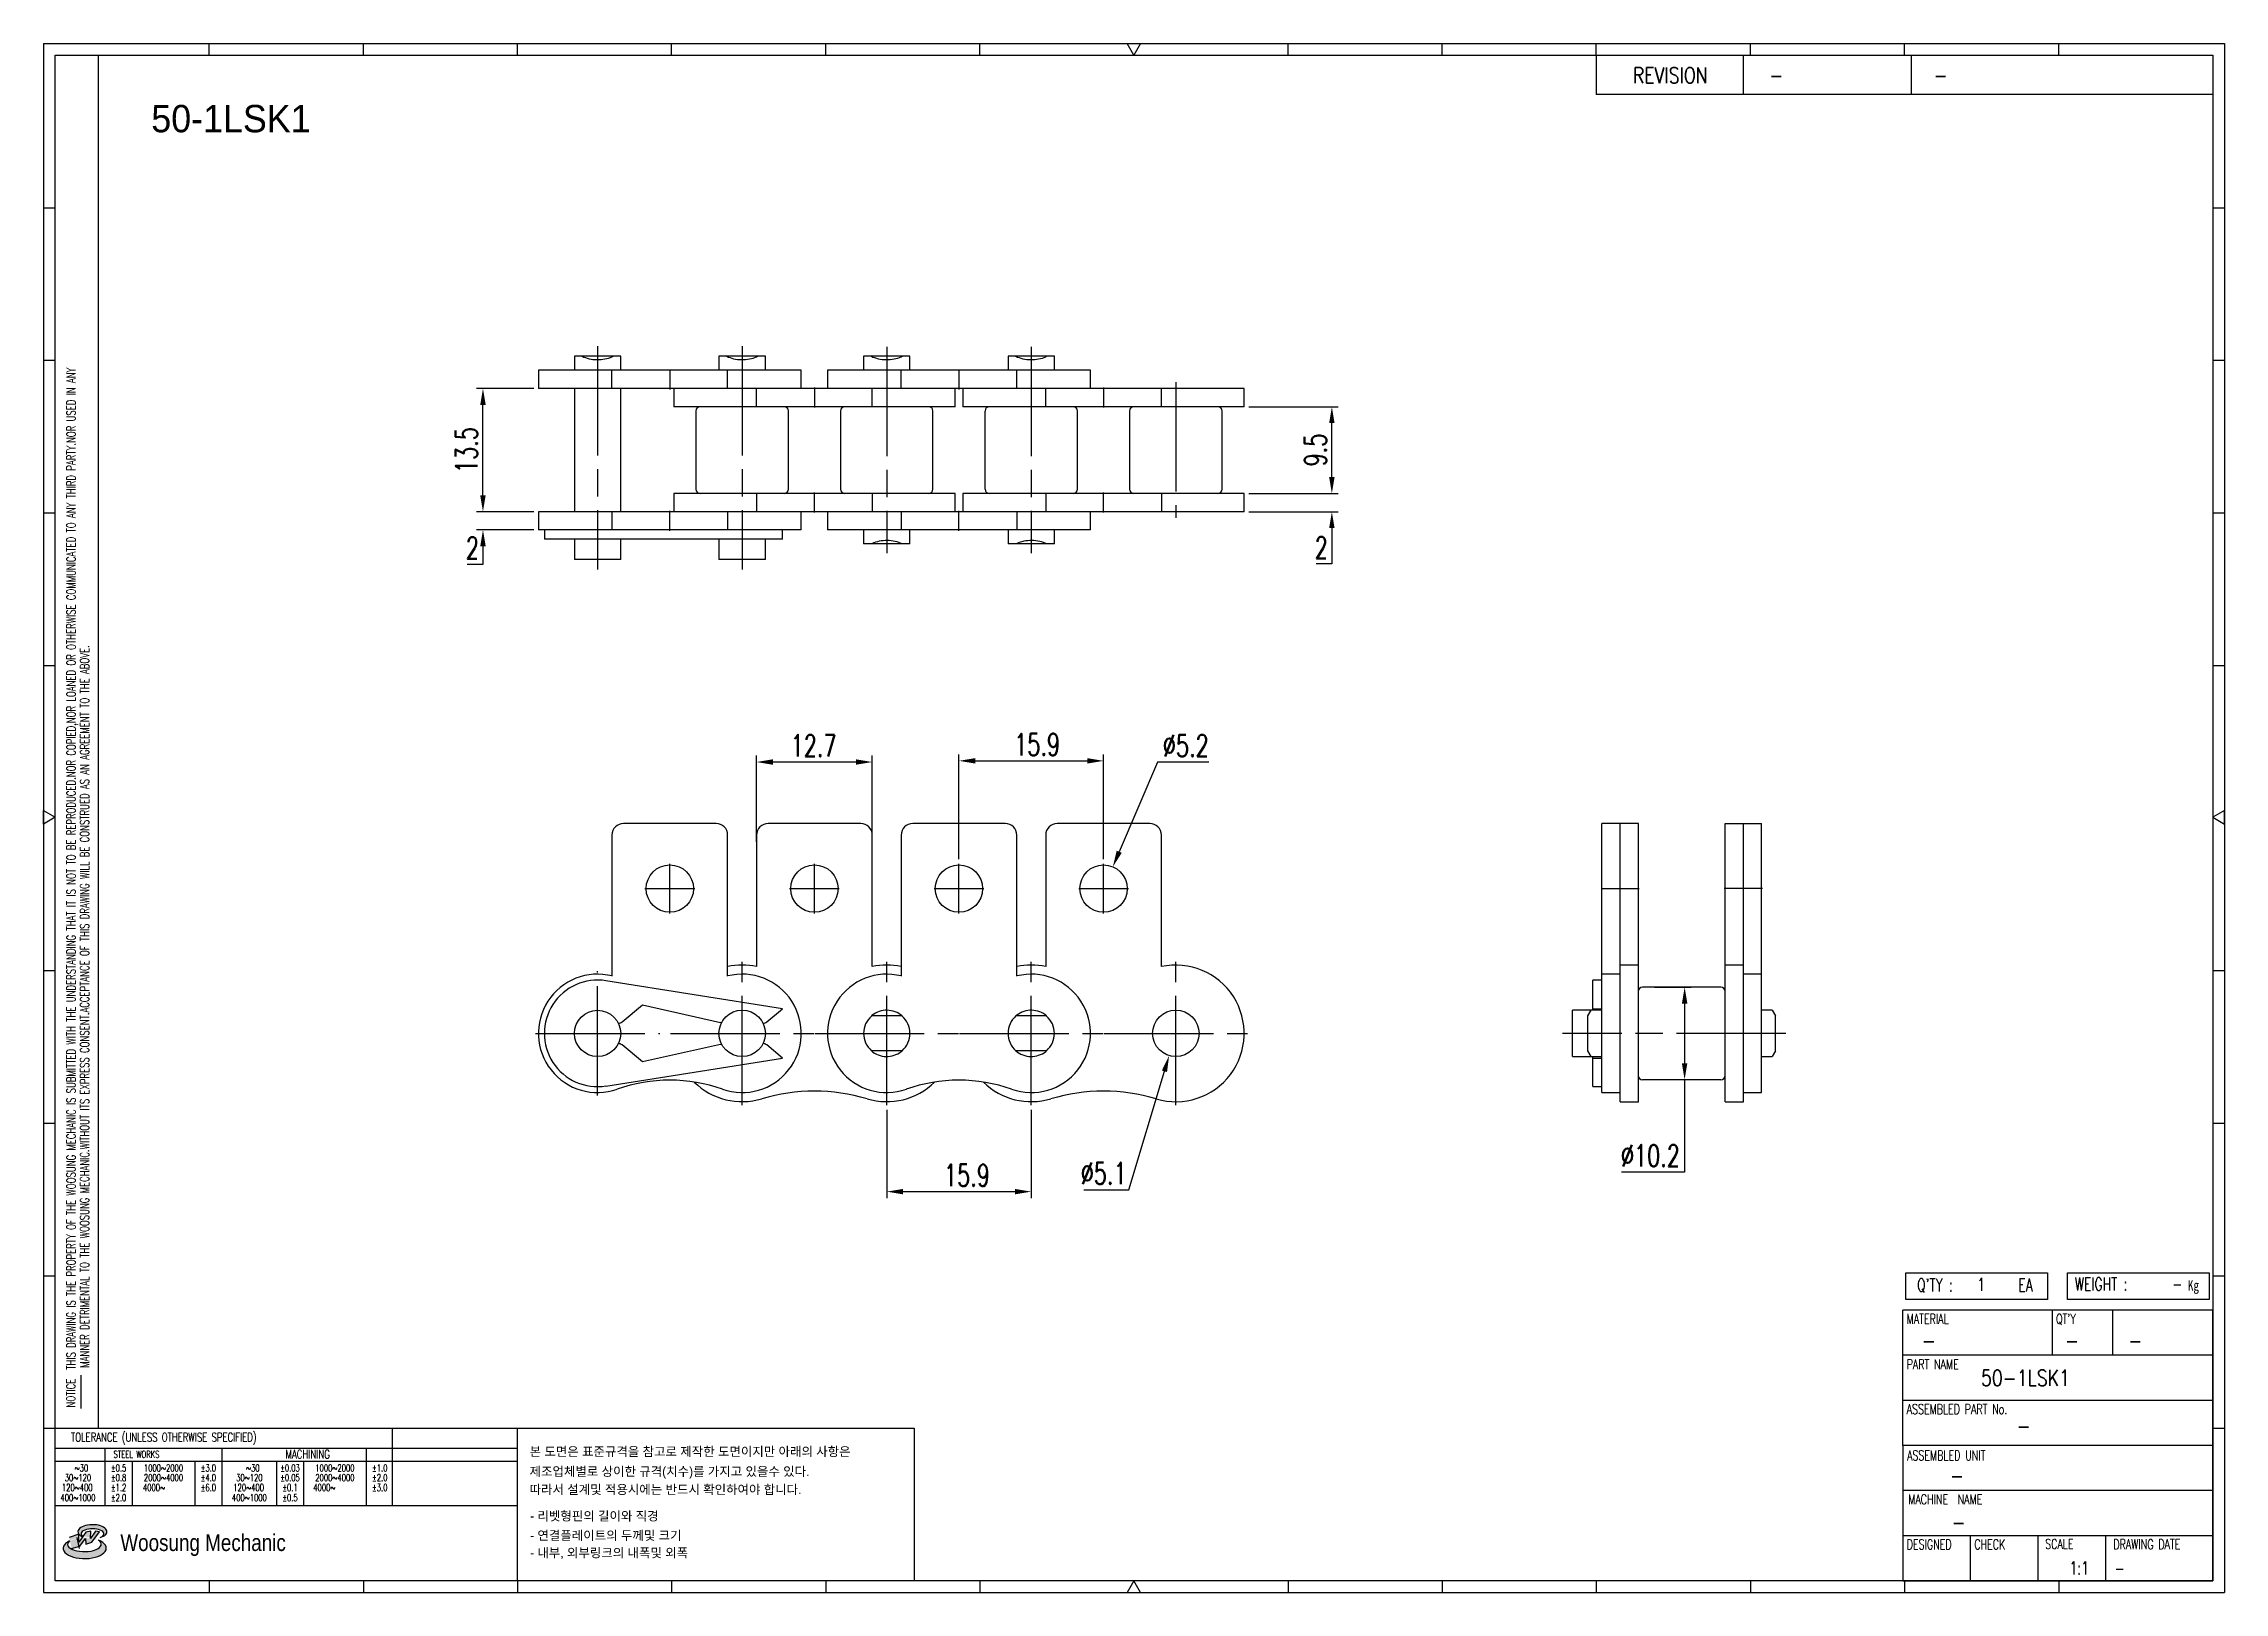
# Model space of a CAD drawing. Header units: millimetres. Extents: x 560 to 800, y 59 to 229.
import ezdxf
from ezdxf.enums import TextEntityAlignment as Align

# ---------------------------------------------------------------- set-up
doc = ezdxf.new("R2010")
doc.units = ezdxf.units.MM
doc.linetypes.add('AM_ISO08W050', pattern=[18, 12, -1.5, 3, -1.5])
doc.layers.get('Defpoints').update_dxf_attribs({"color": 80})
doc.layers.add('CL1', color=140, linetype='AM_ISO08W050', lineweight=25)
for name, color, linetype in [('S-DIM', 7, 'Continuous'), ('TITLE', 7, 'Continuous'), ('도면레이아웃', 7, 'Continuous')]:
    doc.layers.add(name, color=color, linetype=linetype)
doc.styles.add('HAN', font='ROMANS.shx', dxfattribs={"width": 0.7, "bigfont": 'whgtxt.shx'})
doc.styles.add('HKD_ST2', font='romans.shx', dxfattribs={"width": 0.7, "height": 4, "bigfont": '@extfont2.shx'})
doc.styles.add('HSG', font='SIMPLEX.shx', dxfattribs={"width": 0.7, "bigfont": 'HSG.shx'})
doc.styles.add('MtXpl_', font='Gulim.ttf')
doc.styles.add('SLDTEXTSTYLE4', font='arial.ttf', dxfattribs={"width": 0.8})
doc.dimstyles.new('AP1', dxfattribs={"dimtxt": 2.4, "dimasz": 1.8, "dimexe": 0.7, "dimexo": 0.5, "dimgap": 0.6, "dimtad": 1, "dimtoh": 1, "dimdec": 1, "dimrnd": 0.01, "dimzin": 9, "dimdsep": 46, "dimtxsty": 'HSG', "dimcen": 0, "dimclrd": 251, "dimclre": 251, "dimclrt": 60, "dimazin": 2, "dimtp": 1, "dimtm": 1, "dimtfac": 0.5, "dimtdec": 1, "dimtofl": 0, "dimtmove": 0, "dimatfit": 3, "dimfxl": 0, "dimtvp": 1, "dimtolj": 2, "dimlwd": -1, "dimlwe": -1, "dimarcsym": 0})

# ---------------------------------------------------------------- blocks, each defined once
blk = doc.blocks.new('MAST')
at = {"layer": '도면레이아웃'}
h = blk.add_hatch(color=10, dxfattribs=at)
h.paths.add_polyline_path([(1.544, 35.177), (1.554, 34.966), (1.779, 35.034), (2.054, 35.422), (1.908, 35.446), (1.728, 35.167), (1.741, 35.439), (1.547, 35.405), (1.292, 35.041), (1.295, 35.33), (0.943, 35.208), (1.03, 34.8), (1.336, 34.885)])
edge = h.paths.add_edge_path()
edge.add_ellipse((1.795, 35.421), major_axis=(-0.53, 0), ratio=0.487785, start_angle=122.36065, end_angle=403.39574)
edge.add_line((1.411, 35.244), (1.419, 35.261))
edge.add_ellipse((1.798, 35.344), major_axis=(-0.423, 0), ratio=0.444396, start_angle=131.58977, end_angle=386.19408, ccw=False)
edge = h.paths.add_edge_path()
edge.add_ellipse((1.512, 34.815), major_axis=(-0.793, 0), ratio=0.480113, start_angle=314.67633, end_angle=590.85213)
edge.add_ellipse((1.501, 34.958), major_axis=(-0.62, 0), ratio=0.43311, start_angle=331.7024, end_angle=574.42495, ccw=False)
at = {"color": 140}
for p, q in [((0, 90.118), (80.15, 90.118)), ((0, 90.118), (0, 33.191)), ((80.15, 90.118), (80.15, 33.191)), ((57.068, 89.693), (57.068, 88.246)), ((62.47, 89.693), (62.47, 88.246)), ((68.635, 89.693), (68.635, 88.246)), ((79.725, 88.246), (57.068, 88.246)), ((68.449, 43.961), (68.449, 44.936)), ((68.449, 44.936), (73.654, 44.936)), ((73.654, 44.936), (73.654, 43.961)), ((74.39, 43.961), (74.39, 44.936)), ((74.39, 44.936), (79.595, 44.936)), ((79.595, 44.936), (79.595, 43.961)), ((68.336, 38.59), (68.336, 43.563)), ((79.725, 43.563), (68.336, 43.563)), ((73.654, 43.961), (68.449, 43.961)), ((73.827, 43.563), (73.827, 41.905)), ((79.595, 43.961), (74.39, 43.961)), ((76.037, 43.563), (76.037, 41.905)), ((79.725, 38.59), (79.725, 43.563)), ((79.725, 41.905), (68.336, 41.905)), ((79.725, 40.248), (68.336, 40.248)), ((68.336, 38.59), (68.336, 33.616)), ((79.725, 38.59), (68.336, 38.59)), ((79.725, 33.616), (79.725, 38.59)), ((79.725, 36.932), (68.336, 36.932)), ((79.725, 35.274), (68.336, 35.274)), ((70.822, 33.616), (70.822, 35.274)), ((73.309, 33.616), (73.309, 35.274)), ((75.796, 33.616), (75.796, 35.274)), ((0, 33.191), (80.15, 33.191)), ((68.336, 33.616), (79.725, 33.616))]:
    blk.add_line(p, q, dxfattribs=at)
for p, q in [((6.089, 89.693), (6.089, 90.118)), ((11.753, 89.693), (11.753, 90.118)), ((17.418, 89.693), (17.418, 90.118)), ((23.082, 89.693), (23.082, 90.118)), ((28.746, 89.693), (28.746, 90.118)), ((34.411, 89.693), (34.411, 90.118)), ((45.739, 89.693), (45.739, 90.118)), ((51.404, 89.693), (51.404, 90.118)), ((57.068, 89.693), (57.068, 90.118)), ((62.732, 89.693), (62.732, 90.118)), ((68.397, 89.693), (68.397, 90.118)), ((74.061, 89.693), (74.061, 90.118)), ((0, 84.085), (0.425, 84.085)), ((79.725, 84.085), (80.15, 84.085)), ((0, 78.478), (0.425, 78.478)), ((79.725, 78.478), (80.15, 78.478)), ((0, 72.87), (0.425, 72.87)), ((79.725, 72.87), (80.15, 72.87)), ((0, 67.262), (0.425, 67.262)), ((79.725, 67.262), (80.15, 67.262)), ((0, 56.047), (0.425, 56.047)), ((79.725, 56.047), (80.15, 56.047)), ((0, 50.439), (0.425, 50.439)), ((79.725, 50.439), (80.15, 50.439)), ((0, 44.832), (0.425, 44.832)), ((79.725, 44.832), (80.15, 44.832)), ((1.377, 39.947), (1.377, 41.174)), ((0, 39.224), (0.425, 39.224)), ((79.725, 39.224), (80.15, 39.224)), ((6.089, 33.616), (6.089, 33.191)), ((11.753, 33.616), (11.753, 33.191)), ((17.418, 33.616), (17.418, 33.191)), ((23.082, 33.616), (23.082, 33.191)), ((28.746, 33.616), (28.746, 33.191)), ((34.411, 33.616), (34.411, 33.191)), ((45.739, 33.616), (45.739, 33.191)), ((51.404, 33.616), (51.404, 33.191)), ((57.068, 33.616), (57.068, 33.191)), ((62.732, 33.616), (62.732, 33.191)), ((68.397, 33.616), (68.397, 33.191)), ((74.061, 33.616), (74.061, 33.191))]:
    blk.add_line(p, q)
at = {"color": 2}
for p, q in [((2.017, 39.224), (2.017, 89.693)), ((0.425, 39.224), (17.418, 39.224)), ((0.425, 38.487), (17.418, 38.487)), ((2.257, 38.487), (2.257, 36.382)), ((6.557, 38.5), (6.557, 36.382)), ((11.857, 38.487), (11.857, 36.382)), ((12.816, 39.224), (12.816, 36.382)), ((17.418, 33.616), (17.418, 39.224)), ((0.425, 38.012), (17.418, 38.012)), ((3.257, 38.012), (3.257, 36.382)), ((5.557, 38.012), (5.557, 36.382)), ((8.557, 38.012), (8.557, 36.382)), ((9.557, 38.026), (9.557, 36.382)), ((0.425, 36.382), (17.418, 36.382))]:
    blk.add_line(p, q, dxfattribs=at)
for points in [[(40.075, 89.693), (39.83, 90.118), (40.32, 90.118)], [(0.425, 61.679), (0, 61.433), (0, 61.924)], [(79.725, 61.679), (80.15, 61.433), (80.15, 61.924)], [(40.075, 33.616), (39.83, 33.191), (40.32, 33.191)]]:
    blk.add_lwpolyline(points, close=True)
at = {"color": 140}
blk.add_lwpolyline([(0.425, 89.693), (79.725, 89.693), (79.725, 33.616), (0.425, 33.616)], close=True, dxfattribs=at)
at = {"layer": '도면레이아웃'}
for p, q in [((1.295, 35.33), (0.943, 35.208)), ((1.547, 35.405), (1.292, 35.041)), ((1.292, 35.041), (1.295, 35.33)), ((1.741, 35.439), (1.547, 35.405)), ((1.908, 35.446), (1.728, 35.167)), ((1.728, 35.167), (1.741, 35.439)), ((1.779, 35.034), (2.054, 35.422)), ((2.054, 35.422), (1.908, 35.446)), ((1.03, 34.8), (1.336, 34.885)), ((1.224, 35.208), (1.311, 34.8)), ((1.224, 35.208), (1.224, 35.208)), ((1.336, 34.885), (1.544, 35.177)), ((1.419, 35.261), (1.411, 35.244)), ((1.544, 35.177), (1.554, 34.966)), ((1.554, 34.966), (1.779, 35.034))]:
    blk.add_line(p, q, dxfattribs=at)
for centre, major_axis, ratio, start_param, end_param in [((1.795, 35.421), (-0.53, 0), 0.487785, 2.135596, 7.040584), ((1.798, 35.344), (-0.423, 0), 0.444396, 2.296675, 6.740358), ((1.512, 34.815), (-0.793, 0), 0.480113, 5.492138, 10.312315), ((1.501, 34.958), (-0.62, 0), 0.43311, 5.789299, 10.025607)]:
    blk.add_ellipse(centre, major_axis=major_axis, ratio=ratio, start_param=start_param, end_param=end_param, dxfattribs=at)
for s, height, style, width, p in [('REVISION', 0.5806, 'HAN', 0.8, (58.415, 88.664)), ('-', 0.581, 'HAN', 0.8, (63.426, 88.664)), ('-', 0.581, 'HAN', 0.8, (69.468, 88.664)), ("Q'TY : ", 0.4746, 'HKD_ST2', 0.7, (68.857, 44.253)), ('1', 0.475, 'HKD_ST2', 0.7, (71.071, 44.275)), ('EA', 0.4746, 'HKD_ST2', 0.7, (72.578, 44.253)), ('WEIGHT : ', 0.4746, 'HKD_ST2', 0.7, (74.65, 44.286)), ('-', 0.581, 'HAN', 0.8, (69.029, 42.157)), ('-', 0.581, 'HAN', 0.8, (74.289, 42.157)), ('-', 0.581, 'HAN', 0.8, (76.623, 42.157)), ('-', 0.581, 'HAN', 0.8, (72.515, 39.013)), ('-', 0.581, 'HAN', 0.8, (70.067, 37.189)), ('-', 0.581, 'HAN', 0.8, (70.126, 35.48)), ('1:1', 0.4746, 'HKD_ST2', 0.7, (74.458, 33.848)), ('-', 0.475, 'HKD_ST2', 0.7, (76.112, 33.837))]:
    blk.add_text(s, height=height, dxfattribs=dict(style=style, width=width)).set_placement(p)
at = {"color": 6, "style": 'HKD_ST2', "width": 0.7}
for s, p in [(' THIS DRAWING IS THE PROPERTY OF THE WOOSUNG MECHANIC IS SUBMITTED WITH THE UNDERSTANDING THAT IT IS NOT TO BE REPRODUCED.NOR COPIED,NOR LOANED OR OTHERWISE COMMUNICATED TO ANY THIRD PARTY.NOR USED IN ANY', (1.173, 41.217)), ('MANNER DETRIMENTAL TO THE WOOSUNG MECHANIC.WITHOUT ITS EXPRESS CONSENT.ACCEPTANCE OF THIS DRAWING WILL BE CONSTRUED AS AN AGREEMENT TO THE ABOVE.', (1.672, 41.447))]:
    blk.add_text(s, height=0.326266, rotation=90, dxfattribs=at).set_placement(p)
at = {"style": 'HKD_ST2', "width": 0.7}
blk.add_text('-', height=0.475, dxfattribs=at).set_placement((78.613, 44.286), align=Align.RIGHT)
at = {"color": 254, "style": 'HKD_ST2', "width": 0.7}
for s, height, p in [('MATERIAL', 0.3651, (68.474, 43.425)), ("QT'Y", 0.3651, (73.965, 43.425)), ('PART NAME', 0.3651, (68.474, 41.756)), ('ASSEMBLED PART No.', 0.36511, (68.474, 40.109)), ('ASSEMBLED UNIT', 0.36511, (68.49, 38.408)), ('MACHINE  NAME', 0.36511, (68.532, 36.794)), ('DESIGNED', 0.3651, (68.474, 35.136)), ('CHECK', 0.3651, (70.961, 35.136)), ('SCALE', 0.3651, (73.566, 35.153)), ('DRAWING DATE', 0.36511, (76.071, 35.141))]:
    blk.add_text(s, height=height, dxfattribs=at).set_placement(p, align=Align.TOP_LEFT)
at = {"style": 'HKD_ST2', "width": 0.7}
blk.add_text('NOTICE', height=0.3263, rotation=90, dxfattribs=at).set_placement((1.163, 39.988))
blk.add_text('TOLERANCE (UNLESS OTHERWISE SPECIFIED)', height=0.32627, dxfattribs=at).set_placement((4.417, 38.896), align=Align.MIDDLE_CENTER)
at = {"color": 4, "style": 'HKD_ST2', "width": 0.7}
for s, height, p in [('%%12630', 0.261, (1.389, 37.762)), ('1000%%1262000', 0.26101, (4.407, 37.762)), ('%%12630', 0.261, (7.689, 37.762)), ('1000%%1262000', 0.26101, (10.707, 37.762)), ('120%%126400', 0.26101, (1.237, 37.045)), ('30%%126120', 0.261, (1.263, 37.411)), ('4000%%126', 0.261, (4.061, 37.045)), ('2000%%1264000', 0.26101, (4.407, 37.411)), ('120%%126400', 0.26101, (7.537, 37.045)), ('30%%126120', 0.261, (7.563, 37.411)), ('4000%%126', 0.261, (10.321, 37.045)), ('2000%%1264000', 0.26101, (10.707, 37.411)), ('400%%1261000', 0.26101, (1.263, 36.67)), ('400%%1261000', 0.26101, (7.563, 36.67))]:
    blk.add_text(s, height=height, dxfattribs=at).set_placement(p, align=Align.MIDDLE_CENTER)
for s, height, p in [('%%P0.5', 0.261, (2.757, 37.762)), ('STEEL WORKS', 0.26101, (3.416, 38.268)), ('%%P3.0', 0.261, (6.057, 37.762)), ('%%P0.03', 0.261, (9.057, 37.762)), ('MACHINING', 0.3263, (9.707, 38.27)), ('%%P1.0', 0.261, (12.357, 37.762)), ('%%P0.8', 0.261, (2.757, 37.411)), ('%%P1.2', 0.261, (2.757, 37.045)), ('%%P4.0', 0.261, (6.057, 37.411)), ('%%P6.0', 0.261, (6.057, 37.045)), ('%%P0.05', 0.261, (9.057, 37.411)), ('%%P0.1', 0.261, (9.057, 37.045)), ('%%P2.0', 0.261, (12.357, 37.411)), ('%%P3.0', 0.261, (12.357, 37.045)), ('%%P2.0', 0.261, (2.757, 36.67)), ('%%P0.5', 0.261, (9.057, 36.67))]:
    blk.add_text(s, height=height, dxfattribs=at).set_placement(p, align=Align.MIDDLE)
at = {"color": 1, "style": 'SLDTEXTSTYLE4', "width": 0.8}
blk.add_text('Woosung Mechanic', height=0.61957, dxfattribs=at).set_placement((2.822, 34.711))
at = {"layer": 'TITLE', "width": 0.8}
blk.add_text('Kg', height=0.3789, dxfattribs=at).set_placement((78.807, 44.286))
blk = doc.blocks.new('*D2')
at = {"layer": 'Defpoints', "color": 0, "transparency": 16777216}
for p in [(692.13, 179.44), (692.13, 177.44), (701.76, 179.44)]:
    blk.add_point(p, dxfattribs=at)
at = {"layer": 'S-DIM', "color": 251, "linetype": 'ByBlock', "transparency": 16777216}
for p, q in [((701.76, 181.24), (701.76, 183.04)), ((692.63, 179.44), (702.46, 179.44)), ((692.63, 177.44), (702.46, 177.44)), ((701.76, 175.64), (701.76, 171.7)), ((701.76, 171.7), (700.04, 171.7))]:
    blk.add_line(p, q, dxfattribs=at)
at = {"layer": 'S-DIM', "color": 251, "transparency": 16777216}
for points in [[(701.46, 181.24), (702.06, 181.24), (701.76, 179.44)], [(701.46, 175.64), (702.06, 175.64), (701.76, 177.44)]]:
    blk.add_solid(points, dxfattribs=at)
at = {"layer": 'S-DIM', "color": 60, "transparency": 16777216, "insert": (700.6, 173.5), "char_height": 2.4, "attachment_point": 5, "style": 'HSG'}
blk.add_mtext('\\A2;2', dxfattribs=at)
blk = doc.blocks.new('*D3')
at = {"layer": 'Defpoints', "color": 0, "transparency": 16777216}
for p in [(692.13, 188.97), (701.76, 188.97), (692.13, 179.44)]:
    blk.add_point(p, dxfattribs=at)
at = {"layer": 'S-DIM', "color": 251, "linetype": 'ByBlock', "transparency": 16777216}
for p, q in [((692.63, 188.97), (702.46, 188.97)), ((701.76, 181.24), (701.76, 187.17)), ((692.63, 179.44), (702.46, 179.44))]:
    blk.add_line(p, q, dxfattribs=at)
at = {"layer": 'S-DIM', "color": 251, "transparency": 16777216}
for points in [[(701.46, 187.17), (702.06, 187.17), (701.76, 188.97)], [(701.46, 181.24), (702.06, 181.24), (701.76, 179.44)]]:
    blk.add_solid(points, dxfattribs=at)
at = {"layer": 'S-DIM', "color": 60, "transparency": 16777216, "insert": (699.96, 184.21), "char_height": 2.4, "attachment_point": 5, "rotation": 90, "style": 'HSG'}
blk.add_mtext('\\A2;9.5', dxfattribs=at)
blk = doc.blocks.new('*D4')
at = {"layer": 'Defpoints', "color": 0, "transparency": 16777216}
for p in [(608.54, 177.44), (614.63, 177.44), (614.63, 175.44)]:
    blk.add_point(p, dxfattribs=at)
at = {"layer": 'S-DIM', "color": 251, "linetype": 'ByBlock', "transparency": 16777216}
for p, q in [((608.54, 179.24), (608.54, 181.04)), ((614.13, 177.44), (607.84, 177.44)), ((614.13, 175.44), (607.84, 175.44)), ((608.54, 173.64), (608.54, 171.66)), ((608.54, 171.66), (606.82, 171.66))]:
    blk.add_line(p, q, dxfattribs=at)
at = {"layer": 'S-DIM', "color": 251, "transparency": 16777216}
for points in [[(608.24, 179.24), (608.84, 179.24), (608.54, 177.44)], [(608.24, 173.64), (608.84, 173.64), (608.54, 175.44)]]:
    blk.add_solid(points, dxfattribs=at)
at = {"layer": 'S-DIM', "color": 60, "transparency": 16777216, "insert": (607.38, 173.46), "char_height": 2.4, "attachment_point": 5, "style": 'HSG'}
blk.add_mtext('\\A2;2', dxfattribs=at)
blk = doc.blocks.new('*D5')
at = {"layer": 'Defpoints', "color": 0, "transparency": 16777216}
for p in [(608.54, 190.97), (614.63, 190.97), (614.63, 177.44)]:
    blk.add_point(p, dxfattribs=at)
at = {"layer": 'S-DIM', "color": 251, "linetype": 'ByBlock', "transparency": 16777216}
for p, q in [((614.13, 190.97), (607.84, 190.97)), ((608.54, 179.24), (608.54, 189.17)), ((614.13, 177.44), (607.84, 177.44))]:
    blk.add_line(p, q, dxfattribs=at)
at = {"layer": 'S-DIM', "color": 251, "transparency": 16777216}
for points in [[(608.24, 189.17), (608.84, 189.17), (608.54, 190.97)], [(608.24, 179.24), (608.84, 179.24), (608.54, 177.44)]]:
    blk.add_solid(points, dxfattribs=at)
at = {"layer": 'S-DIM', "color": 60, "transparency": 16777216, "insert": (606.74, 184.21), "char_height": 2.4, "attachment_point": 5, "rotation": 90, "style": 'HSG'}
blk.add_mtext('\\A2;13.5', dxfattribs=at)
blk = doc.blocks.new('*D6')
at = {"layer": 'Defpoints', "color": 0, "transparency": 16777216}
for p in [(676.69, 150.08), (660.81, 138.78), (676.69, 138.78)]:
    blk.add_point(p, dxfattribs=at)
at = {"layer": 'S-DIM', "color": 251, "linetype": 'ByBlock', "transparency": 16777216}
for p, q in [((660.81, 139.28), (660.81, 150.78)), ((662.61, 150.08), (674.89, 150.08)), ((676.69, 139.28), (676.69, 150.78))]:
    blk.add_line(p, q, dxfattribs=at)
at = {"layer": 'S-DIM', "color": 251, "transparency": 16777216}
for points in [[(662.61, 150.38), (662.61, 149.78), (660.81, 150.08)], [(674.89, 150.38), (674.89, 149.78), (676.69, 150.08)]]:
    blk.add_solid(points, dxfattribs=at)
at = {"layer": 'S-DIM', "color": 60, "transparency": 16777216, "insert": (669.4, 151.88), "char_height": 2.4, "attachment_point": 5, "style": 'HSG'}
blk.add_mtext('\\A2;15.9', dxfattribs=at)
blk = doc.blocks.new('*D7')
at = {"layer": 'Defpoints', "color": 0, "transparency": 16777216}
for p in [(638.59, 149.95), (638.59, 140.7), (651.29, 140.7)]:
    blk.add_point(p, dxfattribs=at)
at = {"layer": 'S-DIM', "color": 251, "linetype": 'ByBlock', "transparency": 16777216}
for p, q in [((638.59, 141.2), (638.59, 150.65)), ((649.49, 149.95), (640.39, 149.95)), ((651.29, 141.2), (651.29, 150.65))]:
    blk.add_line(p, q, dxfattribs=at)
at = {"layer": 'S-DIM', "color": 251, "transparency": 16777216}
for points in [[(640.39, 150.25), (640.39, 149.65), (638.59, 149.95)], [(649.49, 150.25), (649.49, 149.65), (651.29, 149.95)]]:
    blk.add_solid(points, dxfattribs=at)
at = {"layer": 'S-DIM', "color": 60, "transparency": 16777216, "insert": (644.85, 151.75), "char_height": 2.4, "attachment_point": 5, "style": 'HSG'}
blk.add_mtext('\\A2;12.7', dxfattribs=at)
blk = doc.blocks.new('*D8')
at = {"layer": 'Defpoints', "color": 0, "transparency": 16777216}
for p in [(677.71, 138.44), (675.67, 133.66)]:
    blk.add_point(p, dxfattribs=at)
at = {"layer": 'S-DIM', "color": 251, "linetype": 'ByBlock', "transparency": 16777216}
for p, q in [((682.6, 149.95), (678.41, 140.1)), ((688.24, 149.95), (682.6, 149.95))]:
    blk.add_line(p, q, dxfattribs=at)
at = {"layer": 'S-DIM', "color": 251, "transparency": 16777216}
blk.add_solid([(678.13, 140.21), (678.69, 139.98), (677.71, 138.44)], dxfattribs=at)
at = {"layer": 'S-DIM', "color": 60, "transparency": 16777216, "insert": (685.72, 151.75), "char_height": 2.4, "attachment_point": 5, "style": 'HSG'}
blk.add_mtext('\\A2;∅5.2', dxfattribs=at)
blk = doc.blocks.new('*D9')
at = {"layer": 'Defpoints', "color": 0, "transparency": 16777216}
for p in [(652.88, 112.27), (668.75, 112.27), (668.75, 102.77)]:
    blk.add_point(p, dxfattribs=at)
at = {"layer": 'S-DIM', "color": 251, "linetype": 'ByBlock', "transparency": 16777216}
for p, q in [((652.88, 111.77), (652.88, 102.07)), ((668.75, 111.77), (668.75, 102.07)), ((654.68, 102.77), (666.95, 102.77))]:
    blk.add_line(p, q, dxfattribs=at)
at = {"layer": 'S-DIM', "color": 251, "transparency": 16777216}
for points in [[(654.68, 103.07), (654.68, 102.47), (652.88, 102.77)], [(666.95, 103.07), (666.95, 102.47), (668.75, 102.77)]]:
    blk.add_solid(points, dxfattribs=at)
at = {"layer": 'S-DIM', "color": 60, "transparency": 16777216, "insert": (661.69, 104.57), "char_height": 2.4, "attachment_point": 5, "style": 'HSG'}
blk.add_mtext('\\A2;15.9', dxfattribs=at)
blk = doc.blocks.new('*D10')
at = {"layer": 'Defpoints', "color": 0, "transparency": 16777216}
for p in [(685.36, 122.58), (683.89, 117.71)]:
    blk.add_point(p, dxfattribs=at)
at = {"layer": 'S-DIM', "color": 251, "linetype": 'ByBlock', "transparency": 16777216}
for p, q in [((679.46, 102.98), (683.37, 115.99)), ((674.54, 102.98), (679.46, 102.98))]:
    blk.add_line(p, q, dxfattribs=at)
at = {"layer": 'S-DIM', "color": 251, "transparency": 16777216}
blk.add_solid([(683.09, 116.07), (683.66, 115.9), (683.89, 117.71)], dxfattribs=at)
at = {"layer": 'S-DIM', "color": 60, "transparency": 16777216, "insert": (676.7, 104.78), "char_height": 2.4, "attachment_point": 5, "style": 'HSG'}
blk.add_mtext('\\A2;∅5.1', dxfattribs=at)
blk = doc.blocks.new('*D11')
at = {"layer": 'Defpoints', "color": 0, "transparency": 16777216}
for p in [(736.7, 125.23), (736.7, 115.07), (740.5, 115.07)]:
    blk.add_point(p, dxfattribs=at)
at = {"layer": 'S-DIM', "color": 251, "linetype": 'ByBlock', "transparency": 16777216}
for p, q in [((737.2, 125.23), (741.2, 125.23)), ((740.5, 123.43), (740.5, 116.87)), ((737.2, 115.07), (741.2, 115.07)), ((740.5, 115.07), (740.5, 104.92)), ((740.5, 104.92), (733.58, 104.92))]:
    blk.add_line(p, q, dxfattribs=at)
at = {"layer": 'S-DIM', "color": 251, "transparency": 16777216}
for points in [[(740.2, 123.43), (740.8, 123.43), (740.5, 125.23)], [(740.2, 116.87), (740.8, 116.87), (740.5, 115.07)]]:
    blk.add_solid(points, dxfattribs=at)
at = {"layer": 'S-DIM', "color": 60, "transparency": 16777216, "insert": (736.74, 106.72), "char_height": 2.4, "attachment_point": 5, "style": 'HSG'}
blk.add_mtext('\\A2;%%c10.2', dxfattribs=at)

msp = doc.modelspace()

# ---------------------------------------------------------------- linework, layer by layer
for p, q in [((623.67, 194.51), (618.58, 194.51)), ((618.58, 194.51), (618.58, 192.97)), ((619.44, 194.51), (619.62, 194.43)), ((619.62, 194.43), (619.8, 194.36)), ((619.8, 194.36), (619.99, 194.29)), ((619.99, 194.29), (620.2, 194.24)), ((620.2, 194.24), (620.41, 194.2)), ((620.41, 194.2), (620.62, 194.17)), ((620.62, 194.17), (620.84, 194.15)), ((620.84, 194.15), (621.06, 194.14)), ((621.06, 194.14), (621.29, 194.14)), ((621.29, 194.14), (621.51, 194.16)), ((621.51, 194.16), (621.72, 194.18)), ((621.72, 194.18), (621.94, 194.22)), ((621.94, 194.22), (622.14, 194.26)), ((622.14, 194.26), (622.34, 194.32)), ((622.34, 194.32), (622.53, 194.39)), ((622.53, 194.39), (622.71, 194.46)), ((622.71, 194.46), (622.81, 194.51)), ((623.67, 192.97), (623.67, 194.51)), ((639.55, 194.51), (634.46, 194.51)), ((634.46, 194.51), (634.46, 192.97)), ((635.32, 194.51), (635.49, 194.43)), ((635.49, 194.43), (635.67, 194.36)), ((635.67, 194.36), (635.87, 194.29)), ((635.87, 194.29), (636.07, 194.24)), ((636.07, 194.24), (636.28, 194.2)), ((636.28, 194.2), (636.5, 194.17)), ((636.5, 194.17), (636.72, 194.15)), ((636.72, 194.15), (636.94, 194.14)), ((636.94, 194.14), (637.16, 194.14)), ((637.16, 194.14), (637.38, 194.16)), ((637.38, 194.16), (637.6, 194.18)), ((637.6, 194.18), (637.81, 194.22)), ((637.81, 194.22), (638.02, 194.26)), ((638.02, 194.26), (638.22, 194.32)), ((638.22, 194.32), (638.41, 194.39)), ((638.41, 194.39), (638.59, 194.46)), ((638.59, 194.46), (638.68, 194.51)), ((639.55, 192.97), (639.55, 194.51)), ((655.42, 194.51), (650.33, 194.51)), ((650.33, 194.51), (650.33, 192.97)), ((651.19, 194.51), (651.37, 194.43)), ((651.37, 194.43), (651.55, 194.36)), ((651.55, 194.36), (651.74, 194.29)), ((651.74, 194.29), (651.95, 194.24)), ((651.95, 194.24), (652.16, 194.2)), ((652.16, 194.2), (652.37, 194.17)), ((652.37, 194.17), (652.59, 194.15)), ((652.59, 194.15), (652.81, 194.14)), ((652.81, 194.14), (653.04, 194.14)), ((653.04, 194.14), (653.26, 194.16)), ((653.26, 194.16), (653.47, 194.18)), ((653.47, 194.18), (653.69, 194.22)), ((653.69, 194.22), (653.89, 194.26)), ((653.89, 194.26), (654.09, 194.32)), ((654.09, 194.32), (654.28, 194.39)), ((654.28, 194.39), (654.46, 194.46)), ((654.46, 194.46), (654.56, 194.51)), ((655.42, 192.97), (655.42, 194.51)), ((671.3, 194.51), (666.21, 194.51)), ((666.21, 194.51), (666.21, 192.97)), ((667.07, 194.51), (667.24, 194.43)), ((667.24, 194.43), (667.42, 194.36)), ((667.42, 194.36), (667.62, 194.29)), ((667.62, 194.29), (667.82, 194.24)), ((667.82, 194.24), (668.03, 194.2)), ((668.03, 194.2), (668.25, 194.17)), ((668.25, 194.17), (668.47, 194.15)), ((668.47, 194.15), (668.69, 194.14)), ((668.69, 194.14), (668.91, 194.14)), ((668.91, 194.14), (669.13, 194.16)), ((669.13, 194.16), (669.35, 194.18)), ((669.35, 194.18), (669.56, 194.22)), ((669.56, 194.22), (669.77, 194.26)), ((669.77, 194.26), (669.97, 194.32)), ((669.97, 194.32), (670.16, 194.39)), ((670.16, 194.39), (670.34, 194.46)), ((670.34, 194.46), (670.43, 194.51)), ((671.3, 192.97), (671.3, 194.51)), ((614.63, 192.97), (614.63, 190.97)), ((643.5, 192.97), (614.63, 192.97)), ((622.71, 190.97), (622.71, 192.97)), ((635.41, 190.97), (635.41, 192.97)), ((643.5, 190.97), (643.5, 192.97)), ((646.38, 192.97), (646.38, 190.97)), ((675.25, 192.97), (646.38, 192.97)), ((654.46, 190.97), (654.46, 192.97)), ((667.16, 190.97), (667.16, 192.97)), ((675.25, 190.97), (675.25, 192.97)), ((635.41, 190.97), (614.63, 190.97)), ((618.58, 190.97), (618.58, 177.44)), ((623.67, 177.44), (623.67, 190.97)), ((629.5, 190.97), (629.5, 188.97)), ((654.46, 190.97), (635.41, 190.97)), ((638.59, 188.97), (638.59, 190.97)), ((651.29, 188.97), (651.29, 190.97)), ((667.16, 190.97), (654.46, 190.97)), ((660.38, 188.97), (660.38, 190.97)), ((661.25, 190.97), (661.25, 188.97)), ((692.13, 190.97), (667.16, 190.97)), ((670.34, 188.97), (670.34, 190.97)), ((683.04, 188.97), (683.04, 190.97)), ((692.13, 188.97), (692.13, 190.97)), ((660.38, 188.97), (629.5, 188.97)), ((631.92, 188.5), (631.92, 179.92)), ((642.08, 179.92), (642.08, 188.5)), ((647.8, 188.5), (647.8, 179.92)), ((657.96, 179.92), (657.96, 188.5)), ((692.13, 188.97), (661.25, 188.97)), ((663.67, 188.5), (663.67, 179.92)), ((673.83, 179.92), (673.83, 188.5)), ((679.55, 188.5), (679.55, 179.92)), ((689.71, 179.92), (689.71, 188.5)), ((614.63, 177.44), (614.63, 175.44)), ((635.41, 177.44), (614.63, 177.44)), ((622.71, 177.44), (622.71, 175.44)), ((629.5, 179.44), (629.5, 177.44)), ((660.38, 179.44), (629.5, 179.44)), ((654.46, 177.44), (635.41, 177.44)), ((635.41, 177.44), (635.41, 175.44)), ((638.59, 179.44), (638.59, 177.44)), ((643.5, 175.44), (643.5, 177.44)), ((646.38, 177.44), (646.38, 175.44)), ((651.29, 179.44), (651.29, 177.44)), ((654.46, 177.44), (654.46, 175.44)), ((667.16, 177.44), (654.46, 177.44)), ((660.38, 177.44), (660.38, 179.44)), ((661.25, 179.44), (661.25, 177.44)), ((692.13, 179.44), (661.25, 179.44)), ((692.13, 177.44), (667.16, 177.44)), ((667.16, 177.44), (667.16, 175.44)), ((670.34, 179.44), (670.34, 177.44)), ((675.25, 175.44), (675.25, 177.44)), ((683.04, 179.44), (683.04, 177.44)), ((692.13, 177.44), (692.13, 179.44)), ((643.5, 175.44), (614.63, 175.44)), ((615.28, 175.44), (615.28, 174.44)), ((641.42, 174.44), (641.42, 175.44)), ((675.25, 175.44), (646.38, 175.44)), ((650.33, 175.44), (650.33, 173.91)), ((655.42, 173.91), (655.42, 175.44)), ((666.21, 175.44), (666.21, 173.91)), ((671.3, 173.91), (671.3, 175.44)), ((641.42, 174.44), (615.28, 174.44)), ((618.58, 174.44), (618.58, 172.21)), ((623.67, 172.21), (623.67, 174.44)), ((634.46, 174.44), (634.46, 172.21)), ((639.55, 172.21), (639.55, 174.44)), ((655.42, 173.91), (650.33, 173.91)), ((651.29, 173.95), (651.19, 173.91)), ((651.47, 174.03), (651.29, 173.95)), ((651.66, 174.1), (651.47, 174.03)), ((651.86, 174.15), (651.66, 174.1)), ((652.06, 174.2), (651.86, 174.15)), ((652.28, 174.23), (652.06, 174.2)), ((652.5, 174.26), (652.28, 174.23)), ((652.72, 174.27), (652.5, 174.26)), ((652.94, 174.27), (652.72, 174.27)), ((653.16, 174.27), (652.94, 174.27)), ((653.38, 174.25), (653.16, 174.27)), ((653.59, 174.21), (653.38, 174.25)), ((653.8, 174.17), (653.59, 174.21)), ((654.01, 174.12), (653.8, 174.17)), ((654.2, 174.06), (654.01, 174.12)), ((654.39, 173.99), (654.2, 174.06)), ((654.56, 173.91), (654.39, 173.99)), ((671.3, 173.91), (666.21, 173.91)), ((667.16, 173.95), (667.07, 173.91)), ((667.34, 174.03), (667.16, 173.95)), ((667.53, 174.1), (667.34, 174.03)), ((667.73, 174.15), (667.53, 174.1)), ((667.94, 174.2), (667.73, 174.15)), ((668.15, 174.23), (667.94, 174.2)), ((668.37, 174.26), (668.15, 174.23)), ((668.59, 174.27), (668.37, 174.26)), ((668.81, 174.27), (668.59, 174.27)), ((669.03, 174.27), (668.81, 174.27)), ((669.25, 174.25), (669.03, 174.27)), ((669.47, 174.21), (669.25, 174.25)), ((669.68, 174.17), (669.47, 174.21)), ((669.88, 174.12), (669.68, 174.17)), ((670.08, 174.06), (669.88, 174.12)), ((670.26, 173.99), (670.08, 174.06)), ((670.43, 173.91), (670.26, 173.99)), ((623.67, 172.21), (618.58, 172.21)), ((639.55, 172.21), (634.46, 172.21)), ((622.71, 141.93), (622.71, 126.45)), ((634.14, 143.2), (623.98, 143.2)), ((635.41, 126.45), (635.41, 141.93)), ((638.59, 141.93), (638.59, 127.48)), ((650.02, 143.2), (639.86, 143.2)), ((651.29, 127.48), (651.29, 141.93)), ((654.46, 141.93), (654.46, 126.45)), ((665.89, 143.2), (655.73, 143.2)), ((667.16, 126.45), (667.16, 141.93)), ((670.34, 141.93), (670.34, 127.48)), ((681.77, 143.2), (671.61, 143.2)), ((683.04, 127.48), (683.04, 141.93)), ((731.42, 113.65), (731.42, 143.2)), ((733.42, 143.2), (731.42, 143.2)), ((733.42, 112.65), (733.42, 143.2)), ((735.42, 143.2), (733.42, 143.2)), ((735.42, 112.65), (735.42, 143.2)), ((744.95, 112.65), (744.95, 143.2)), ((744.95, 143.2), (746.95, 143.2)), ((746.95, 112.65), (746.95, 143.2)), ((746.95, 143.2), (748.95, 143.2)), ((748.95, 113.65), (748.95, 143.2)), ((735.42, 127.65), (733.42, 127.65)), ((746.95, 127.65), (744.95, 127.65)), ((641.42, 122.86), (622.04, 125.93)), ((731.42, 126), (730.42, 126)), ((730.42, 122.69), (730.42, 126)), ((733.42, 126.65), (731.42, 126.65)), ((744.47, 125.23), (735.89, 125.23)), ((748.95, 126.65), (746.95, 126.65)), ((623.83, 121.42), (626.06, 123.29)), ((626.06, 123.29), (634.64, 121.36)), ((639.7, 121.42), (641.42, 122.86)), ((651.29, 122.14), (651.19, 122.06)), ((651.47, 122.27), (651.29, 122.14)), ((651.66, 122.38), (651.47, 122.27)), ((651.86, 122.48), (651.66, 122.38)), ((652.06, 122.56), (651.86, 122.48)), ((652.28, 122.62), (652.06, 122.56)), ((652.5, 122.66), (652.28, 122.62)), ((652.72, 122.69), (652.5, 122.66)), ((652.94, 122.69), (652.72, 122.69)), ((653.16, 122.68), (652.94, 122.69)), ((653.38, 122.64), (653.16, 122.68)), ((653.59, 122.59), (653.38, 122.64)), ((653.8, 122.52), (653.59, 122.59)), ((654.01, 122.43), (653.8, 122.52)), ((654.2, 122.32), (654.01, 122.43)), ((654.39, 122.2), (654.2, 122.32)), ((654.56, 122.06), (654.39, 122.2)), ((667.16, 122.14), (667.07, 122.06)), ((667.34, 122.27), (667.16, 122.14)), ((667.53, 122.38), (667.34, 122.27)), ((667.73, 122.48), (667.53, 122.38)), ((667.94, 122.56), (667.73, 122.48)), ((668.15, 122.62), (667.94, 122.56)), ((668.37, 122.66), (668.15, 122.62)), ((668.59, 122.69), (668.37, 122.66)), ((668.81, 122.69), (668.59, 122.69)), ((669.03, 122.68), (668.81, 122.69)), ((669.25, 122.64), (669.03, 122.68)), ((669.47, 122.59), (669.25, 122.64)), ((669.68, 122.52), (669.47, 122.59)), ((669.88, 122.43), (669.68, 122.52)), ((670.08, 122.32), (669.88, 122.43)), ((670.26, 122.2), (670.08, 122.32)), ((670.43, 122.06), (670.26, 122.2)), ((728.18, 117.6), (728.18, 122.69)), ((730.25, 122.69), (728.18, 122.69)), ((729.88, 122.06), (730.25, 122.69)), ((731.42, 122.69), (730.25, 122.69)), ((730.42, 122.86), (731.42, 122.86)), ((750.11, 122.69), (748.95, 122.69)), ((750.11, 122.69), (750.48, 122.06)), ((654.56, 122.06), (651.19, 122.06)), ((670.43, 122.06), (667.07, 122.06)), ((729.88, 118.24), (729.88, 122.06)), ((750.48, 118.24), (750.48, 122.06)), ((622.04, 114.37), (641.42, 117.44)), ((626.06, 117.01), (623.83, 118.88)), ((634.64, 118.93), (626.06, 117.01)), ((641.42, 117.44), (639.7, 118.88)), ((651.19, 118.24), (651.37, 118.1)), ((654.56, 118.24), (651.19, 118.24)), ((651.37, 118.1), (651.55, 117.98)), ((651.55, 117.98), (651.74, 117.87)), ((651.74, 117.87), (651.95, 117.78)), ((651.95, 117.78), (652.16, 117.71)), ((652.16, 117.71), (652.37, 117.65)), ((652.37, 117.65), (652.59, 117.62)), ((652.59, 117.62), (652.81, 117.6)), ((652.81, 117.6), (653.04, 117.61)), ((653.04, 117.61), (653.26, 117.63)), ((653.26, 117.63), (653.47, 117.67)), ((653.47, 117.67), (653.69, 117.74)), ((653.69, 117.74), (653.89, 117.82)), ((653.89, 117.82), (654.09, 117.91)), ((654.09, 117.91), (654.28, 118.03)), ((654.28, 118.03), (654.46, 118.16)), ((654.46, 118.16), (654.56, 118.24)), ((667.07, 118.24), (667.24, 118.1)), ((670.43, 118.24), (667.07, 118.24)), ((667.24, 118.1), (667.42, 117.98)), ((667.42, 117.98), (667.62, 117.87)), ((667.62, 117.87), (667.82, 117.78)), ((667.82, 117.78), (668.03, 117.71)), ((668.03, 117.71), (668.25, 117.65)), ((668.25, 117.65), (668.47, 117.62)), ((668.47, 117.62), (668.69, 117.6)), ((668.69, 117.6), (668.91, 117.61)), ((668.91, 117.61), (669.13, 117.63)), ((669.13, 117.63), (669.35, 117.67)), ((669.35, 117.67), (669.56, 117.74)), ((669.56, 117.74), (669.77, 117.82)), ((669.77, 117.82), (669.97, 117.91)), ((669.97, 117.91), (670.16, 118.03)), ((670.16, 118.03), (670.34, 118.16)), ((670.34, 118.16), (670.43, 118.24)), ((728.18, 117.6), (730.25, 117.6)), ((730.25, 117.6), (729.88, 118.24)), ((730.25, 117.6), (731.42, 117.6)), ((730.42, 114.3), (730.42, 117.6)), ((730.42, 117.44), (731.42, 117.44)), ((748.95, 117.6), (750.11, 117.6)), ((750.48, 118.24), (750.11, 117.6)), ((735.89, 115.07), (744.47, 115.07)), ((730.42, 114.3), (731.42, 114.3)), ((731.42, 113.65), (733.42, 113.65)), ((733.42, 112.65), (735.42, 112.65)), ((744.95, 112.65), (746.95, 112.65)), ((746.95, 113.65), (748.95, 113.65))]:
    msp.add_line(p, q)
at = {"color": 140}
msp.add_lwpolyline([(612.34, 76.78), (655.9, 76.78), (655.9, 60.03), (612.34, 60.03)], close=True, dxfattribs=at)
for centre, radius in [((629.06, 136.05), 2.6), ((644.94, 136.05), 2.6), ((660.81, 136.05), 2.6), ((676.69, 136.05), 2.6), ((621.13, 120.15), 2.54), ((637, 120.15), 2.55), ((684.63, 120.15), 2.55)]:
    msp.add_circle(centre, radius)
for centre, radius, start, end in [((632.4, 188.5), 0.477, 90, 180), ((641.6, 188.5), 0.477, 0, 90), ((648.27, 188.5), 0.477, 90, 180), ((657.48, 188.5), 0.476, 0, 90), ((664.15, 188.5), 0.477, 90, 180), ((673.35, 188.5), 0.476, 0, 90), ((680.02, 188.5), 0.477, 90, 180), ((689.23, 188.5), 0.477, 0, 90), ((632.4, 179.92), 0.477, 180, 270), ((641.6, 179.92), 0.477, 270, 0), ((648.27, 179.92), 0.477, 180, 270), ((657.48, 179.92), 0.476, 270, 0), ((664.15, 179.92), 0.477, 180, 270), ((673.35, 179.92), 0.476, 270, 0), ((680.02, 179.92), 0.477, 180, 270), ((689.23, 179.92), 0.477, 270, 0), ((623.98, 141.93), 1.27, 90, 180), ((634.14, 141.93), 1.27, 0, 90), ((639.86, 141.93), 1.27, 90, 180), ((650.02, 141.93), 1.27, 0, 90), ((655.73, 141.93), 1.27, 90, 180), ((665.89, 141.93), 1.27, 0, 90), ((671.61, 141.93), 1.27, 90, 180), ((681.77, 141.93), 1.27, 0, 90), ((637, 120.15), 7.5, 77.78, 102.22), ((652.88, 120.15), 7.5, 77.78, 102.22), ((668.75, 120.15), 7.5, 77.78, 102.22), ((684.63, 120.15), 7.5, 253.3282, 102.22), ((621.13, 120.15), 6.5, 75.8636, 289.3747), ((621.13, 120.15), 5.85, 81, 279), ((637, 120.15), 6.5, 250.6253, 104.1364), ((652.88, 120.15), 6.5, 75.8636, 289.3747), ((668.75, 120.15), 6.5, 250.6253, 104.1364), ((735.89, 124.75), 0.477, 90, 180), ((744.47, 124.75), 0.477, 0, 90), ((623.41, 121.92), 0.65, 270.0367, 310), ((634.78, 122), 0.65, 257.3421, 267.8776), ((639.29, 121.92), 0.65, 270.0367, 310), ((652.88, 120.15), 2.54, 131.4096, 228.5904), ((652.88, 120.15), 2.54, 311.4096, 48.5904), ((668.75, 120.15), 2.55, 131.4096, 228.5904), ((668.75, 120.15), 2.54, 311.4096, 48.5904), ((623.41, 118.38), 0.65, 50, 89.9633), ((634.78, 118.3), 0.65, 92.1224, 102.6579), ((639.29, 118.38), 0.65, 50, 89.9633), ((629.06, 97.58), 17.43, 70.6253, 109.3747), ((660.81, 97.58), 17.43, 70.6253, 109.3747), ((735.89, 115.54), 0.477, 180, 270), ((744.47, 115.54), 0.477, 270, 0), ((637, 120.15), 7.5, 225.5396, 286.6718), ((644.94, 93.64), 20.17, 73.3282, 106.6718), ((652.88, 120.15), 7.5, 253.3282, 314.4604), ((668.75, 120.15), 7.5, 225.5396, 286.6718), ((676.69, 93.64), 20.17, 73.3282, 106.6718)]:
    msp.add_arc(centre, radius, start, end)
at = {"layer": 'CL1'}
for p, q in [((621.13, 195.62), (621.13, 171.09)), ((637, 195.62), (637, 171.09)), ((652.88, 195.54), (652.88, 172.88)), ((668.75, 195.54), (668.75, 172.88)), ((629.06, 193.07), (629.06, 190.87)), ((660.81, 193.07), (660.81, 190.87)), ((684.63, 191.65), (684.63, 176.77)), ((644.94, 191.07), (644.94, 188.87)), ((676.69, 191.07), (676.69, 188.87)), ((629.06, 175.34), (629.06, 177.54)), ((644.94, 177.34), (644.94, 179.54)), ((660.81, 175.34), (660.81, 177.54)), ((676.69, 177.34), (676.69, 179.54)), ((629.06, 133.32), (629.06, 138.78)), ((644.94, 133.32), (644.94, 138.78)), ((660.81, 133.32), (660.81, 138.78)), ((676.69, 133.32), (676.69, 138.78)), ((626.33, 136.05), (631.79, 136.05)), ((642.21, 136.05), (647.67, 136.05)), ((658.08, 136.05), (663.54, 136.05)), ((673.96, 136.05), (679.42, 136.05)), ((731.32, 136.05), (735.52, 136.05)), ((749.05, 136.05), (744.85, 136.05)), ((621.13, 113.32), (621.13, 126.97)), ((637, 112.27), (637, 128.02)), ((652.88, 112.27), (652.88, 128.02)), ((668.75, 112.27), (668.75, 128.02)), ((684.63, 112.27), (684.63, 128.02)), ((614.3, 120.15), (627.95, 120.15)), ((629.13, 120.15), (644.88, 120.15)), ((645, 120.15), (660.75, 120.15)), ((660.88, 120.15), (676.63, 120.15)), ((676.75, 120.15), (692.5, 120.15)), ((751.6, 120.15), (727.07, 120.15))]:
    msp.add_line(p, q, dxfattribs=at)

# ---------------------------------------------------------------- block references
at = {"color": 140, "xscale": 2.987860568001075, "yscale": 2.987860568001075, "zscale": 2.987860568001075}
msp.add_blockref('MAST', (560.29, -40.41), dxfattribs=at)

# ---------------------------------------------------------------- texts
at = {"color": 254, "style": 'MtXpl_'}
msp.add_text('50-1LSK1', height=3.007, dxfattribs=at).set_placement((572.12, 219.11))
at = {"style": 'HAN', "width": 0.8}
msp.add_text('50-1LSK1', height=1.735, dxfattribs=at).set_placement((773.05, 81.45))
at = {"color": 140, "style": 'MtXpl_'}
for s, p in [('본 도면은 표준규격을 참고로 제작한 도면이지만 아래의 사항은', (613.66, 73.73)), ('제조업체별로 상이한 규격(치수)를 가지고 있을수 있다.', (613.66, 71.55)), ('따라서 설계및 적용시에는 반드시 확인하여야 합니다.', (613.66, 69.56)), ('- 리벳형핀의 길이와 직경', (613.72, 66.65)), ('- 연결플레이트의 두께및 크기', (613.72, 64.52)), ('- 내부, 외부링크의 내폭및 외폭', (613.72, 62.61))]:
    msp.add_text(s, height=1.0023, dxfattribs=at).set_placement(p)

# ---------------------------------------------------------------- dimensions: what is measured, and where the dimension line sits
at = {"layer": 'S-DIM'}
for base, p1, p2, picture, middle in [((608.54, 190.97), (614.63, 177.44), (614.63, 190.97), '*D5', (606.74, 184.21)), ((701.76, 188.97), (692.13, 179.44), (692.13, 188.97), '*D3', (699.96, 184.21))]:
    dim = msp.add_linear_dim(base=base, p1=p1, p2=p2, angle=90, dimstyle='AP1', override={"dimtmove": 1}, dxfattribs=at)
    dim.commit()
    dim.dimension.update_dxf_attribs({"geometry": picture, "text_midpoint": middle})
for base, p1, p2, picture, middle in [((701.76, 179.44), (692.13, 177.44), (692.13, 179.44), '*D2', (700.6, 171.7)), ((608.54, 177.44), (614.63, 175.44), (614.63, 177.44), '*D4', (607.38, 171.66))]:
    dim = msp.add_linear_dim(base=base, p1=p1, p2=p2, angle=90, dimstyle='AP1', dxfattribs=at)
    dim.commit()
    dim.dimension.update_dxf_attribs({"geometry": picture, "text_midpoint": middle, "dimtype": 128})
for base, p1, p2, picture, middle in [((638.59, 149.95), (651.29, 140.7), (638.59, 140.7), '*D7', (644.85, 149.95)), ((676.69, 150.08), (660.81, 138.78), (676.69, 138.78), '*D6', (669.4, 150.08)), ((668.75, 102.77), (652.88, 112.27), (668.75, 112.27), '*D9', (661.69, 102.77))]:
    dim = msp.add_linear_dim(base=base, p1=p1, p2=p2, dimstyle='AP1', dxfattribs=at)
    dim.commit()
    dim.dimension.update_dxf_attribs({"geometry": picture, "text_midpoint": middle, "dimtype": 128})
for p1, p2, picture, middle in [((675.67, 133.66), (677.71, 138.44), '*D8', (685.72, 149.95)), ((685.36, 122.58), (683.89, 117.71), '*D10', (676.7, 102.98))]:
    dim = msp.add_diameter_dim_2p(p1=p1, p2=p2, dimstyle='AP1', dxfattribs=at)
    dim.commit()
    dim.dimension.update_dxf_attribs({"geometry": picture, "text_midpoint": middle, "dimtype": 131})
dim = msp.add_linear_dim(base=(740.5, 115.07), p1=(736.7, 125.23), p2=(736.7, 115.07), angle=90, text='%%c<>', dimstyle='AP1', dxfattribs=at)
dim.commit()
dim.dimension.update_dxf_attribs({"geometry": '*D11', "text_midpoint": (736.74, 104.92), "dimtype": 128})

doc.saveas('drawing.dxf')
